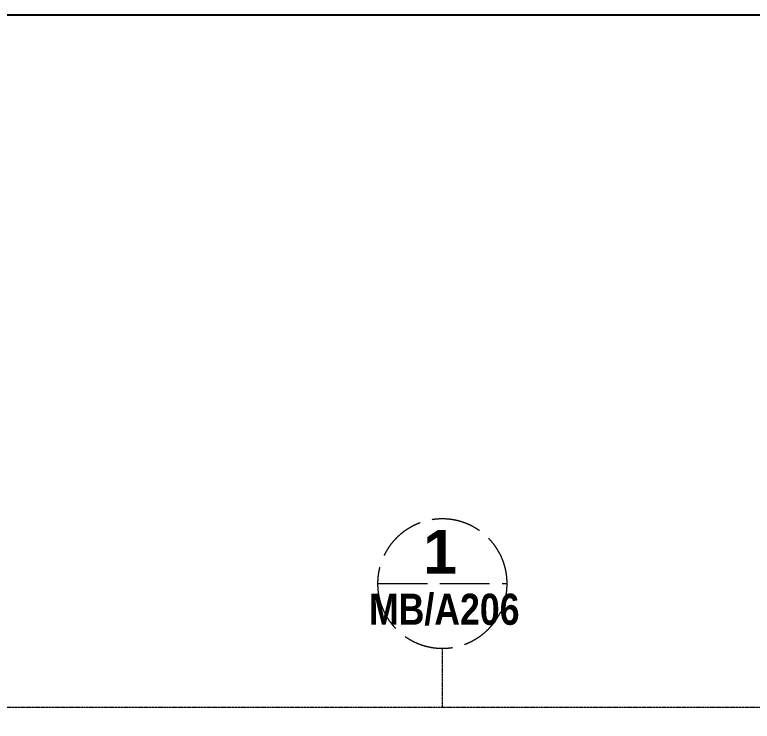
# Model space of a CAD drawing. Header units: inches. Extents: x 22 to 382261, y 22 to 371281.
# Drawn here: x 263332 to 273106, y 265521 to 274891 of the extents above; entities that cross this region are included whole.
import ezdxf

# ---------------------------------------------------------------- set-up
doc = ezdxf.new("R2010")
doc.units = ezdxf.units.IN
doc.header["$MEASUREMENT"] = 0
doc.linetypes.add('_Abbruch_', pattern=[5, 4, -1])
doc.layers.add('A-ANNO-SYMB', color=150, linetype='Continuous', lineweight=9)
doc.styles.add('Arial Narrow_B_2', font='ARIALNB.TTF', dxfattribs={"height": 437.5})
doc.styles.add('Arial_B', font='arialbd.ttf', dxfattribs={"height": 350.793651})

# ---------------------------------------------------------------- blocks, each defined once
blk = doc.blocks.new('Floor Plan - Metric Callout-744581-02-First floor Plan DIMENSION')
at = {"layer": 'A-ANNO-SYMB', "linetype": '_Abbruch_'}
blk.add_line((-5.2, 0), (5.2, 0), dxfattribs=at)
for start, end in [(360, 180), (180, 360)]:
    blk.add_arc((0, 0), 5.2, start, end, dxfattribs=at)

msp = doc.modelspace()

# ---------------------------------------------------------------- linework, layer by layer
msp.add_lwpolyline([(202735.3, 274890.6), (292071.4, 274890.6), (292071.4, 193592.3), (202735.3, 193592.3)], close=True)
at = {"layer": 'A-ANNO-SYMB', "linetype": '_Abbruch_'}
for p, q in [((268999, 265702), (268999, 266488.7)), ((281691, 265702), (244815.9, 265702))]:
    msp.add_line(p, q, dxfattribs=at)

# ---------------------------------------------------------------- block references
at = {"layer": 'A-ANNO-SYMB', "linetype": '_Abbruch_', "xscale": 164.9999999999999, "yscale": 164.9999999999999, "zscale": 164.9999999999999}
msp.add_blockref('Floor Plan - Metric Callout-744581-02-First floor Plan DIMENSION', (268999, 267346.7), dxfattribs=at)

# ---------------------------------------------------------------- texts
at = {"layer": 'A-ANNO-SYMB', "linetype": '_Abbruch_', "attachment_point": 1}
for s, insert, char_height, width, style in [('\\fArial|b1|i0|c0|p34|;1', (268745.4, 268058.1), 577.5, 555.569, 'Arial_B'), ('MB/A206', (268026.2, 267212.8), 412.5, 2407.468, 'Arial Narrow_B_2')]:
    msp.add_mtext(s, dxfattribs=dict(at, insert=insert, char_height=char_height, width=width, style=style))

doc.saveas('drawing.dxf')
